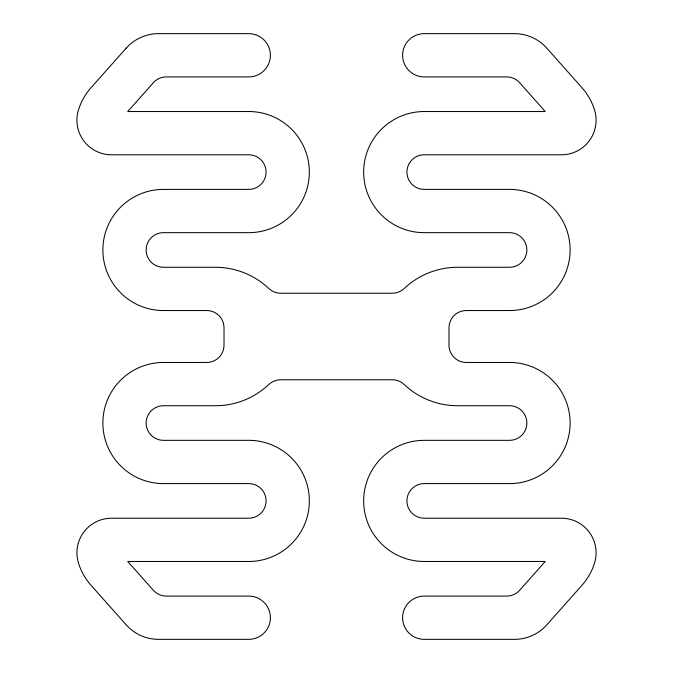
<?xml version="1.0" encoding="UTF-8"?>
<svg xmlns="http://www.w3.org/2000/svg" width="673" height="673" viewBox="0 0 673 673"><rect width="100%" height="100%" fill="white"/><g stroke="black" fill="none" stroke-linecap="round" stroke-linejoin="round"><path stroke-width="1.01" d="M126.179 48.17L91.015 87.734A60.57 60.57 0 0 0 78.514 109.783A34.609 34.609 0 0 0 111.525 154.79L248.774 154.79A17.305 17.305 0 0 1 266.079 172.095A17.305 17.305 0 0 1 248.774 189.399L163.446 189.399A60.57 60.57 0 0 0 102.876 249.969A60.57 60.57 0 0 0 163.446 310.539L206.704 310.539A17.305 17.305 0 0 1 224.016 327.844L224.016 345.156A17.305 17.305 0 0 1 206.704 362.461L163.446 362.461A60.57 60.57 0 0 0 102.876 423.031A60.57 60.57 0 0 0 163.446 483.601L248.774 483.601A17.305 17.305 0 0 1 266.079 500.905A17.305 17.305 0 0 1 248.774 518.21L111.525 518.21A34.609 34.609 0 0 0 78.514 563.217A60.57 60.57 0 0 0 91.015 585.266L126.179 624.83A43.265 43.265 0 0 0 158.517 639.35L248.774 639.35A21.629 21.629 0 0 0 270.403 617.721A21.629 21.629 0 0 0 248.774 596.085L166.29 596.085A17.305 17.305 0 0 1 153.36 590.28L127.752 561.475L248.774 561.475A60.57 60.57 0 0 0 309.344 500.905A60.57 60.57 0 0 0 248.774 440.335L163.446 440.335A17.305 17.305 0 0 1 146.134 423.031A17.305 17.305 0 0 1 163.446 405.726L215.36 405.726A77.875 77.875 0 0 0 268.813 384.485A17.305 17.305 0 0 1 280.691 379.765L392.309 379.765A17.305 17.305 0 0 1 404.187 384.485A77.875 77.875 0 0 0 457.64 405.726L509.554 405.726A17.305 17.305 0 0 1 526.866 423.031A17.305 17.305 0 0 1 509.554 440.335L424.226 440.335A60.57 60.57 0 0 0 363.656 500.905A60.57 60.57 0 0 0 424.226 561.475L545.248 561.475L519.64 590.28A17.305 17.305 0 0 1 506.71 596.085L424.226 596.085A21.629 21.629 0 0 0 402.597 617.721A21.629 21.629 0 0 0 424.226 639.35L514.483 639.35A43.265 43.265 0 0 0 546.821 624.83L581.985 585.266A60.57 60.57 0 0 0 594.486 563.217A34.609 34.609 0 0 0 561.475 518.21L424.226 518.21A17.305 17.305 0 0 1 406.921 500.905A17.305 17.305 0 0 1 424.226 483.601L509.554 483.601A60.57 60.57 0 0 0 570.124 423.031A60.57 60.57 0 0 0 509.554 362.461L466.296 362.461A17.305 17.305 0 0 1 448.984 345.156L448.984 327.844A17.305 17.305 0 0 1 466.296 310.539L509.554 310.539A60.57 60.57 0 0 0 570.124 249.969A60.57 60.57 0 0 0 509.554 189.399L424.226 189.399A17.305 17.305 0 0 1 406.921 172.095A17.305 17.305 0 0 1 424.226 154.79L561.475 154.79A34.609 34.609 0 0 0 594.486 109.783A60.57 60.57 0 0 0 581.985 87.734L546.821 48.17A43.265 43.265 0 0 0 514.483 33.65L424.226 33.65A21.629 21.629 0 0 0 402.597 55.279A21.629 21.629 0 0 0 424.226 76.915L506.71 76.915A17.305 17.305 0 0 1 519.64 82.72L545.248 111.525L424.226 111.525A60.57 60.57 0 0 0 363.656 172.095A60.57 60.57 0 0 0 424.226 232.665L509.554 232.665A17.305 17.305 0 0 1 526.866 249.969A17.305 17.305 0 0 1 509.554 267.274L457.64 267.274A77.875 77.875 0 0 0 404.187 288.515A17.305 17.305 0 0 1 392.309 293.235L280.691 293.235A17.305 17.305 0 0 1 268.813 288.515A77.875 77.875 0 0 0 215.36 267.274L163.446 267.274A17.305 17.305 0 0 1 146.134 249.969A17.305 17.305 0 0 1 163.446 232.665L248.774 232.665A60.57 60.57 0 0 0 309.344 172.095A60.57 60.57 0 0 0 248.774 111.525L127.752 111.525L153.36 82.72A17.305 17.305 0 0 1 166.29 76.915L248.774 76.915A21.629 21.629 0 0 0 270.403 55.279A21.629 21.629 0 0 0 248.774 33.65L158.517 33.65A43.265 43.265 0 0 0 126.179 48.17"/></g></svg>
